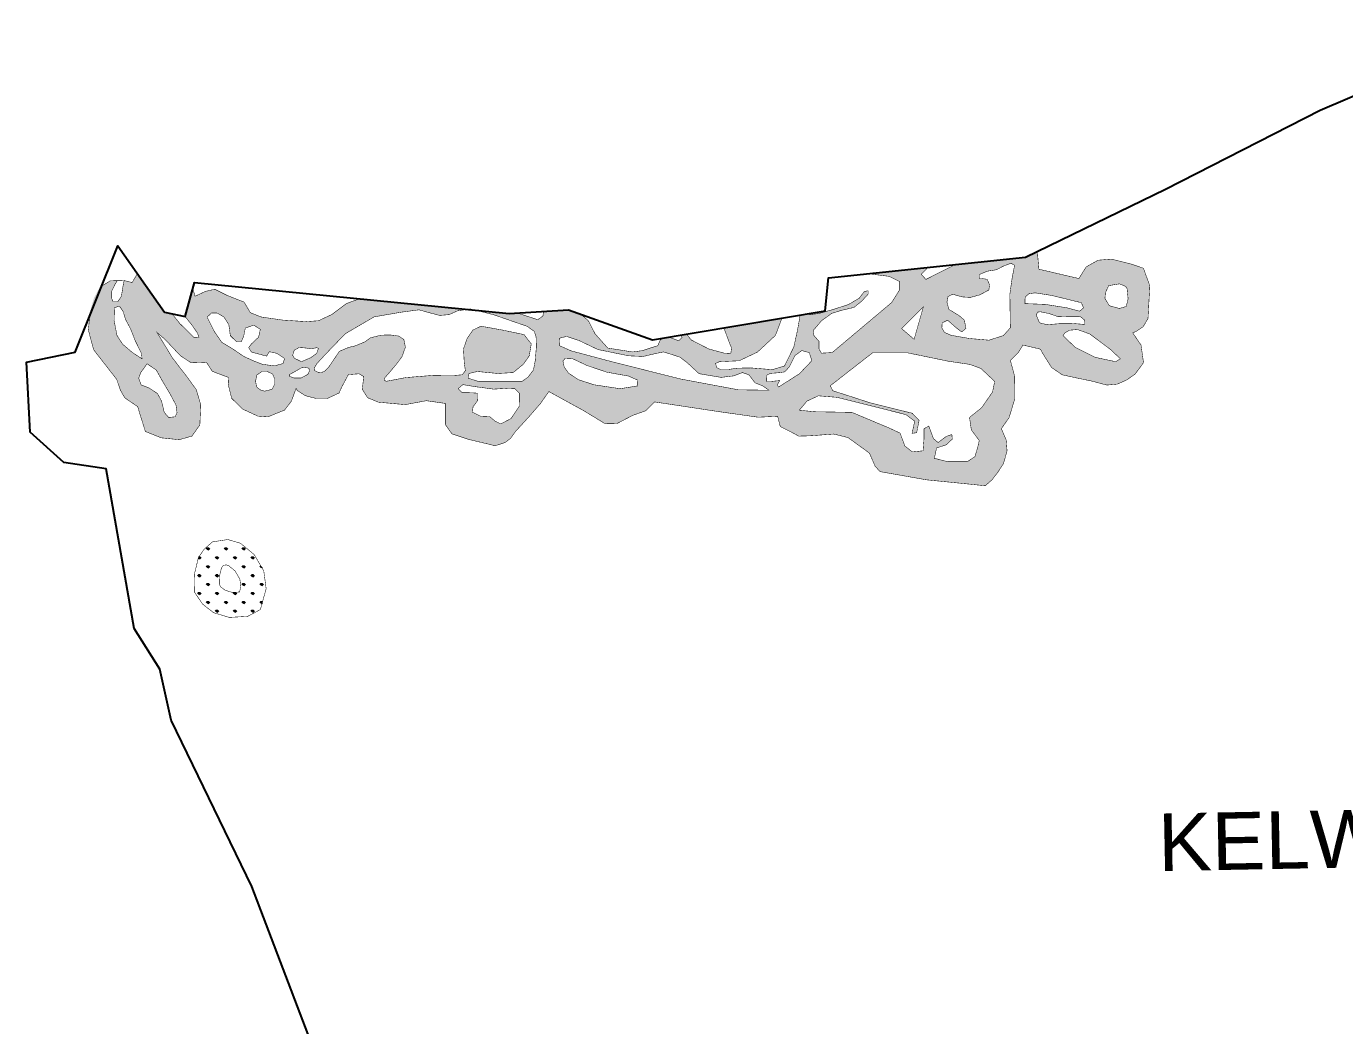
# Model space of a CAD drawing. Header units: metres. Extents: x 261354 to 266452, y 2168453 to 2172813.
# Drawn here: x 261354 to 264011, y 2170467 to 2172481 of the extents above; entities that cross this region are included whole.
import ezdxf

# ---------------------------------------------------------------- set-up
doc = ezdxf.new("R2010")
doc.units = ezdxf.units.M
for name, color, linetype in [('MANGROOVES BUFFER ZONE', 120, 'Continuous'), ('village', 3, 'Continuous'), ('VILLAGE NAME', 250, 'Continuous')]:
    doc.layers.add(name, color=color, linetype=linetype)
doc.styles.get("Standard").update_dxf_attribs({"font": 'simplex.shx'})

msp = doc.modelspace()

# ---------------------------------------------------------------- hatches: boundary and pattern name
at = {"layer": 'MANGROOVES BUFFER ZONE'}
h = msp.add_hatch(dxfattribs=at)
h.set_pattern_fill('GRASS', color=256)
h.paths.add_polyline_path([(262442.4, 2171856.4), (262467.9, 2171848.1), (262505.7, 2171830), (262567.7, 2171817.3), (262597.2, 2171816), (262619.6, 2171821.3), (262638.1, 2171825.2), (262671, 2171814.7), (262685.5, 2171803.7), (262709.7, 2171781.3), (262754.1, 2171773.8), (262779.6, 2171776.9), (262797.2, 2171783.5), (262810, 2171779.1), (262822.7, 2171762.8), (262838.1, 2171756.7), (262850.4, 2171747.9), (262788.8, 2171748.8), (262671.9, 2171770.7), (262532.1, 2171805.9), (262451.6, 2171827.4), (262427.9, 2171838), (262428.8, 2171852.9)], flags=16)
h.paths.add_polyline_path([(262377.7, 2171866.5), (262381.2, 2171855.3), (262381.8, 2171835.5), (262379.6, 2171808.1), (262375.9, 2171788.6), (262364.6, 2171774.1), (262352.3, 2171765.3), (262266.5, 2171765.1), (262244.3, 2171772.3), (262245.9, 2171781.7), (262262.8, 2171785.7), (262304, 2171781.7), (262335.1, 2171783.5), (262356, 2171800.7), (262367.5, 2171817.3), (262371.5, 2171841.3), (262357, 2171860.1), (262312, 2171869.5), (262270.3, 2171877), (262253.9, 2171869.2), (262242.4, 2171852.6), (262234.9, 2171831.2), (262236.5, 2171803.1), (262238.7, 2171787.3), (262232.2, 2171779), (262214.5, 2171777.6), (262174.1, 2171777.9), (262118.6, 2171773.4), (262079, 2171765.9), (262075.4, 2171768.3), (262076.3, 2171773.1), (262087.2, 2171785.4), (262099.6, 2171800.2), (262111.1, 2171815.7), (262117.8, 2171834.7), (262114.8, 2171850.2), (262104.1, 2171857.2), (262087.8, 2171859.3), (262069, 2171859), (262047.6, 2171853.7), (262036.1, 2171845.4), (262016.8, 2171837.4), (262003.9, 2171834.4), (261984.9, 2171826.4), (261962.7, 2171793.7), (261956, 2171786.9), (261948.6, 2171783.5), (261941.4, 2171784.2), (261934.5, 2171787.7), (261934, 2171792.4), (261939.4, 2171801.5), (261956, 2171819.5), (261996.7, 2171861.8), (262054.8, 2171895.8), (262109.3, 2171905.2), (262145.2, 2171910), (262164.5, 2171904.6), (262187, 2171898.7), (262205.7, 2171900.3), (262223.4, 2171908.1), (262248.6, 2171911.8), (262295.7, 2171900.1), (262363.3, 2171876.7)], flags=16)
h.paths.add_polyline_path([(262440.2, 2171812.5), (262453.8, 2171812), (262483.3, 2171798), (262523.3, 2171784.4), (262567.7, 2171776.4), (262585.7, 2171768.5), (262586.2, 2171756.7), (262550.6, 2171751), (262498.2, 2171758.9), (262467, 2171769), (262446.8, 2171782.2), (262438, 2171794.5), (262435.4, 2171806.8)], flags=16)
h.paths.add_polyline_path([(262338.8, 2171750.9), (262347.5, 2171741.7), (262347.7, 2171716.4), (262330.8, 2171690.8), (262310, 2171680), (262299.2, 2171685.2), (262287.6, 2171694.9), (262269.3, 2171695.7), (262252.9, 2171703.7), (262254.2, 2171714.5), (262263.4, 2171727.2), (262263.1, 2171742), (262250.5, 2171742.8), (262231.9, 2171743.1), (262224.3, 2171751.4), (262233.7, 2171759.2), (262256.4, 2171755.4), (262272, 2171753.3), (262295.7, 2171750.1), (262320.8, 2171751.7)], flags=16)
h.paths.add_polyline_path([(262671.7, 2171887.9), (262676.1, 2171907.3), (262687, 2171921.2), (262701.5, 2171929.2), (262728.2, 2171943.3), (262762.3, 2171948.8), (262803.8, 2171950.2), (262853.4, 2171952.6), (262892.4, 2171957.8), (262898.9, 2171954.3), (262888.3, 2171936.5), (262868.4, 2171909), (262856.7, 2171902.7), (262839.8, 2171906.8), (262816, 2171913.1), (262760.9, 2171915), (262750.8, 2171906.3), (262755.5, 2171885), (262771.3, 2171842.2), (262775.1, 2171833.4), (262773.7, 2171822), (262760.1, 2171822.8), (262729.6, 2171831), (262694.1, 2171849.2), (262675.8, 2171871.3)], flags=16)
h.paths.add_polyline_path([(262743, 2171802), (262750.8, 2171805.5), (262790.6, 2171807.3), (262827.3, 2171824.7), (262863.6, 2171858.4), (262882.4, 2171907.7), (262888.9, 2171926.9), (262904.6, 2171936.6), (262912.9, 2171926.5), (262913.4, 2171899), (262908.1, 2171868.9), (262900.7, 2171835.2), (262881.9, 2171796.8), (262857.4, 2171789.4), (262814.2, 2171792.9), (262787.1, 2171792.4), (262769.2, 2171789.8), (262752.6, 2171789.8), (262745.1, 2171793.7)], flags=16)
h.paths.add_polyline_path([(262846.3, 2171778.4), (262853.8, 2171781.9), (262871.4, 2171783.3), (262882.5, 2171785), (262891.7, 2171795.2), (262903.2, 2171818.1), (262916.8, 2171827.8), (262931.8, 2171823.8), (262937.1, 2171807.5), (262912, 2171781.1), (262869.7, 2171754.2), (262867.5, 2171759), (262872.3, 2171767.4), (262863.5, 2171766.5), (262855.1, 2171765.6), (262845.9, 2171765.6)], flags=16)
h.paths.add_polyline_path([(261942.5, 2171832), (261939.1, 2171822.3), (261927, 2171813.5), (261908.3, 2171805.5), (261894.1, 2171812.4), (261890.6, 2171818.3), (261893.8, 2171828.5), (261903.7, 2171834.1), (261917.6, 2171833), (261928.1, 2171831.2), (261939.3, 2171833.8)], flags=16)
h.paths.add_polyline_path([(262920.4, 2171926.3), (262924.4, 2171948.4), (262934.4, 2171959.9), (262967, 2171978), (263039, 2171984.1), (263092.9, 2171977.5), (263114.1, 2171966.9), (263114.1, 2171950.6), (263097.8, 2171924.6), (262978.1, 2171823.9), (262956.4, 2171822.6), (262951.6, 2171831), (262951.6, 2171846.4), (262941.4, 2171857.9), (262939.6, 2171868), (262956.4, 2171887.9), (262977.2, 2171902.9), (262997.5, 2171909.1), (263021.8, 2171914.8), (263037.7, 2171927.6), (263050.5, 2171941.7), (263050.5, 2171948.4), (263043, 2171947), (263032.4, 2171933.4), (263010.7, 2171920.6), (262980.3, 2171910.8), (262951.1, 2171902.5), (262933, 2171900.3), (262927.3, 2171906.4)], flags=16)
h.paths.add_polyline_path([(261924.6, 2171787), (261921.1, 2171779.8), (261907.2, 2171772.5), (261893.3, 2171772.5), (261884.4, 2171776), (261884.7, 2171779.8), (261892.2, 2171783.8), (261908.3, 2171793.1), (261916.8, 2171794.2), (261923.3, 2171792.1)], flags=16)
h.paths.add_polyline_path([(262911.7, 2171707.7), (262927.3, 2171726), (262950, 2171736.7), (262987.9, 2171733.6), (263126.5, 2171698.8), (263144.3, 2171685.5), (263139, 2171661), (263148.3, 2171662.3), (263153.2, 2171687.3), (263139.4, 2171701.5), (263055.2, 2171722.4), (262979.4, 2171746.9), (262974.1, 2171756.8), (263059.2, 2171823.2), (263130.5, 2171823.2), (263212.5, 2171806.3), (263255.3, 2171800), (263277.5, 2171792), (263305.6, 2171765.7), (263301.2, 2171744.4), (263279.3, 2171712.7), (263254.8, 2171693.1), (263258.4, 2171668.2), (263274.4, 2171646.4), (263270.9, 2171631.2), (263265.5, 2171613.8), (263250.4, 2171604), (263210.7, 2171604), (263184, 2171610.7), (263188.4, 2171631.6), (263207.6, 2171637.8), (263220.1, 2171649.4), (263219.2, 2171658.8), (263207.6, 2171654.7), (263191.5, 2171642.3), (263182.2, 2171650.3), (263172.8, 2171675.7), (263163, 2171670.3), (263163, 2171649.4), (263161.2, 2171625.8), (263139.8, 2171623.6), (263124.7, 2171635.2), (263114.9, 2171661.4), (263093.1, 2171671.7), (263017.7, 2171703.3), (262942, 2171704.6)], flags=16)
h.paths.add_polyline_path([(261874.3, 2171812), (261871.4, 2171801.8), (261853.9, 2171797.1), (261830.1, 2171800.1), (261812.2, 2171806.9), (261791.8, 2171816.2), (261769.3, 2171831.6), (261748, 2171844.3), (261733.5, 2171865.1), (261718.2, 2171895.3), (261727.2, 2171903.8), (261739.1, 2171903.4), (261752.3, 2171895.3), (261762, 2171880), (261765, 2171857.9), (261777.4, 2171845.6), (261787.1, 2171845.6), (261791.8, 2171856.2), (261795.2, 2171873.2), (261812.2, 2171879.2), (261825.4, 2171870.7), (261822, 2171854.9), (261808, 2171841.8), (261802, 2171833.7), (261807.6, 2171824.8), (261838.2, 2171816.7), (261843.7, 2171825.6), (261859, 2171822.2)], flags=16)
h.paths.add_polyline_path([(261853.9, 2171771.9), (261853.9, 2171759.4), (261849.3, 2171750), (261834.4, 2171746), (261825.3, 2171748.7), (261817.8, 2171754.8), (261815.9, 2171766.3), (261818.6, 2171778.6), (261828.2, 2171785.5), (261839.2, 2171785.8), (261850.1, 2171780.7)], flags=16)
h.paths.add_polyline_path([(263118.1, 2171872.1), (263161.9, 2171916.3), (263143.1, 2171850.5)], flags=16)
h.paths.add_polyline_path([(261701.7, 2171854.2), (261692.4, 2171853.7), (261663.1, 2171882.5), (261645.7, 2171904.2), (261630, 2171927.5), (261620.7, 2171941.9), (261616.5, 2171953.3), (261620.3, 2171955.4), (261634.7, 2171951.2), (261647.4, 2171934.3), (261666.9, 2171905.4), (261678.8, 2171890.2), (261688.1, 2171878.7), (261698.7, 2171863.1)], flags=16)
h.paths.add_polyline_path([(263199.1, 2171873.8), (263199.7, 2171883.7), (263210.7, 2171889.1), (263228.2, 2171873.6), (263238.9, 2171865.4), (263247.6, 2171872.4), (263244.5, 2171889.1), (263234.1, 2171898.1), (263213.2, 2171911), (263209.3, 2171925.4), (263211.5, 2171936.7), (263220.8, 2171941.5), (263239.7, 2171936.1), (263256.4, 2171935), (263275.8, 2171940.3), (263293.8, 2171949.9), (263295.3, 2171960.6), (263290.2, 2171971.6), (263280.3, 2171973), (263274.7, 2171973.1), (263275, 2171981.3), (263290.5, 2171987.8), (263309.4, 2171990.9), (263323.2, 2171998.2), (263338.4, 2172003.8), (263345.7, 2171999.9), (263340.9, 2171975.4), (263336.1, 2171941.6), (263337, 2171873.8), (263323.2, 2171858.1), (263294.1, 2171848.8), (263254.9, 2171852.2), (263217.7, 2171858.6), (263204.2, 2171864.6)], flags=16)
h.paths.add_polyline_path([(261655.5, 2171718), (261657.6, 2171702.4), (261653.4, 2171694.3), (261640.7, 2171693.1), (261631.9, 2171703.2), (261626.4, 2171726), (261618.3, 2171741.2), (261600.1, 2171753.1), (261585.3, 2171758.6), (261580.3, 2171772.1), (261584.5, 2171783.5), (261597.2, 2171801.2), (261615.8, 2171788.6), (261627.6, 2171767.4), (261644.1, 2171739.5)], flags=16)
h.paths.add_polyline_path([(261587.1, 2171811.3), (261568, 2171823.6), (261548.1, 2171840.5), (261536.6, 2171858.3), (261530.7, 2171888.4), (261531.5, 2171914.3), (261539.6, 2171916.8), (261543, 2171915.5), (261549.4, 2171905.8), (261553.6, 2171890.9), (261563.8, 2171871.9), (261573.5, 2171847.3), (261585.8, 2171822.3)], flags=16)
h.paths.add_polyline_path([(263366.5, 2171922.5), (263366.5, 2171931.8), (263368.2, 2171936.9), (263374.7, 2171942.5), (263386.9, 2171944.2), (263420.9, 2171938.9), (263480.1, 2171924.4), (263484.6, 2171914), (263476.9, 2171907.2), (263450.6, 2171914.2), (263407.3, 2171921)], flags=16)
h.paths.add_polyline_path([(263389.2, 2171899.8), (263392.3, 2171905.5), (263397.9, 2171906), (263414.6, 2171902.6), (263433.6, 2171896.1), (263456.3, 2171897), (263477.8, 2171896.7), (263486.9, 2171889.1), (263486.3, 2171880.6), (263465.3, 2171882.3), (263435.3, 2171882), (263410.7, 2171880), (263395.7, 2171884)], flags=16)
h.paths.add_polyline_path([(263443.3, 2171858.1), (263447.5, 2171863.8), (263456.3, 2171868.9), (263472.4, 2171870.3), (263497.1, 2171861.3), (263539.6, 2171829.6), (263558.8, 2171811.2), (263549.2, 2171805.5), (263507.8, 2171814.3), (263467.6, 2171834.4)], flags=16)
h.paths.add_polyline_path([(263527.7, 2171932.9), (263528.8, 2171944.8), (263535.3, 2171958.7), (263557.1, 2171962.4), (263569.3, 2171957.3), (263572.4, 2171952.7), (263574.4, 2171932.1), (263570.7, 2171916.8), (263556.8, 2171912.8), (263536.7, 2171918.2)], flags=16)
h.paths.add_polyline_path([(262672.6, 2171859.3), (262648.1, 2171855.2), (262668.9, 2171847.6), (262675.4, 2171854.5)])
h.paths.add_polyline_path([(262616.1, 2171849.8), (262471.4, 2171901.2), (262486.7, 2171887.9), (262500.2, 2171861.5), (262525.8, 2171832.9), (262575.7, 2171825.1), (262595.6, 2171827.7), (262612.1, 2171833.3), (262626.4, 2171837.6), (262631.6, 2171849.3), (262640.4, 2171853.9)])
h.paths.add_polyline_path([(262396.2, 2171907), (262340.1, 2171903.6), (262348.1, 2171901.9), (262384.6, 2171890.2), (262395, 2171897.5)])
h.paths.add_polyline_path([(261632.5, 2171905.5), (261577.7, 2171982.9), (261567.1, 2171965.1), (261551, 2171969), (261548.5, 2171956.8), (261545.5, 2171937.3), (261538.3, 2171926.7), (261528.6, 2171926.7), (261525.2, 2171934.4), (261525.2, 2171946.2), (261532, 2171960.2), (261537.1, 2171968.8), (261523.2, 2171968.5), (261501.8, 2171955.5), (261490.3, 2171934), (261483, 2171909.2), (261478.8, 2171869.4), (261489.5, 2171829.5), (261536.1, 2171769.7), (261543.4, 2171748), (261552.3, 2171732.6), (261578.3, 2171714.8), (261583.8, 2171696.5), (261593.8, 2171664.8), (261625.7, 2171652), (261661.8, 2171648.2), (261687.6, 2171655.4), (261703.6, 2171678), (261705.4, 2171718.7), (261696.3, 2171749.3), (261677.1, 2171775.7), (261648.5, 2171812.8), (261617.5, 2171864), (261632.8, 2171851), (261664.5, 2171817.4), (261686.2, 2171803.2), (261716.8, 2171804.4), (261728.6, 2171786.1), (261761.4, 2171773.6), (261760.7, 2171759.9), (261767.7, 2171731.6), (261789.3, 2171710.1), (261820.5, 2171695.7), (261840.5, 2171694.2), (261874.5, 2171708), (261888.1, 2171725.9), (261897.6, 2171751.8), (261899.9, 2171747.3), (261916.3, 2171736.9), (261938.6, 2171731.1), (261960.6, 2171731.3), (261984, 2171742.3), (261990, 2171755.2), (262002.9, 2171779.4), (262024.4, 2171781.1), (262033.8, 2171775.5), (262031, 2171749.7), (262041.7, 2171732.8), (262063.4, 2171723.8), (262117.6, 2171718.9), (262160, 2171726.8), (262198.3, 2171721.3), (262198.2, 2171678.8), (262211.7, 2171659.9), (262244.1, 2171649.1), (262298.9, 2171636), (262318.5, 2171642.4), (262329.9, 2171651), (262339.6, 2171664.6), (262367, 2171694.6), (262390.3, 2171721.4), (262406.9, 2171745.3), (262477, 2171706.8), (262520.6, 2171680.3), (262544.3, 2171680.8), (262575.7, 2171697.1), (262602.5, 2171706.7), (262619.8, 2171724.4), (262749.2, 2171704.8), (262829, 2171693.5), (262868.1, 2171695.4), (262873.4, 2171674.6), (262896.6, 2171663.1), (262910.6, 2171655.4), (262932.7, 2171656), (262981, 2171659.6), (263009.7, 2171652.6), (263053.1, 2171621.2), (263064.3, 2171595.2), (263074.3, 2171583.9), (263167.4, 2171567.4), (263286.7, 2171555.4), (263300.6, 2171567.8), (263311.6, 2171582.2), (263323.1, 2171599.6), (263330.5, 2171625.7), (263328.7, 2171647.8), (263319, 2171670.5), (263334.6, 2171692.8), (263346.3, 2171731.3), (263345.8, 2171776), (263337.1, 2171808.1), (263353.5, 2171824.4), (263362.4, 2171839), (263397.7, 2171830.7), (263402.2, 2171822.3), (263420.1, 2171793.8), (263441.6, 2171779), (263471.9, 2171772.4), (263500.2, 2171766.6), (263531.7, 2171758.3), (263552.5, 2171760.2), (263571, 2171768.3), (263588.6, 2171780.4), (263605.5, 2171803.6), (263600.5, 2171839), (263583.7, 2171863.6), (263590.4, 2171866.4), (263604.7, 2171875.8), (263614.5, 2171892.3), (263618.2, 2171958.4), (263605.3, 2171993.9), (263579.6, 2172002.6), (263540.6, 2172012.2), (263513.9, 2172010), (263490, 2171996.6), (263475.2, 2171973.1), (263394.6, 2171991.9), (263391.7, 2172025.3), (263390.2, 2172027.1), (263367.9, 2172016.2), (263223, 2172000.9), (263219.7, 2171997.9), (263166.9, 2171971.4), (263157.4, 2171981.6), (263166.3, 2171990.6), (263170.9, 2171995.4), (263050.6, 2171982.7), (263039, 2171984.1), (262967, 2171978), (262934.4, 2171959.9), (262924.4, 2171948.4), (262920.4, 2171926.3), (262927.3, 2171906.4), (262930.8, 2171902.7), (262913.4, 2171899.7), (262912.9, 2171926.5), (262904.6, 2171936.6), (262888.9, 2171926.9), (262882.4, 2171907.7), (262877, 2171893.6), (262759.6, 2171873.9), (262755.5, 2171885), (262750.8, 2171906.3), (262760.9, 2171915), (262816, 2171913.1), (262839.8, 2171906.8), (262856.7, 2171902.7), (262868.4, 2171909), (262888.3, 2171936.5), (262898.9, 2171954.3), (262892.4, 2171957.8), (262853.4, 2171952.6), (262803.8, 2171950.2), (262762.3, 2171948.8), (262728.2, 2171943.3), (262701.5, 2171929.2), (262687, 2171921.2), (262676.1, 2171907.3), (262671.7, 2171887.9), (262675.8, 2171871.3), (262684.2, 2171861.2), (262616.1, 2171849.8), (262446.7, 2171910.1), (262327.3, 2171902.8), (262025.8, 2171932.4), (262023, 2171931.4), (261998.8, 2171922.6), (261969.4, 2171900.5), (261942.7, 2171888), (261918.1, 2171886.2), (261870.8, 2171889.3), (261826.9, 2171895.6), (261805.4, 2171904.2), (261792.8, 2171925.5), (261758.6, 2171939.1), (261733.7, 2171951.5), (261715, 2171947.2), (261693.9, 2171937.4), (261689.3, 2171953.1), (261674.2, 2171896.4), (261673.9, 2171896.4), (261666.9, 2171905.4), (261647.4, 2171934.3), (261634.7, 2171951.2), (261620.3, 2171955.4), (261616.5, 2171953.3), (261620.7, 2171941.9), (261630, 2171927.5), (261645.7, 2171904.2), (261647.2, 2171902.3)])
h = msp.add_hatch(dxfattribs=at)
h.set_pattern_fill('GRASS', color=256)
h.paths.add_polyline_path([(261813.1, 2171416.7), (261785.5, 2171439.4), (261760, 2171447), (261729, 2171442.2), (261712.1, 2171427.3), (261700.7, 2171410.5), (261692.5, 2171376.8), (261693.2, 2171340.3), (261709, 2171316.9), (261731.1, 2171299.6), (261762.8, 2171290), (261800, 2171292.1), (261825.5, 2171305.8), (261837.2, 2171347.8), (261832.4, 2171383.7)])
h.paths.add_polyline_path([(261756.6, 2171395.9), (261761.5, 2171394.4), (261774.4, 2171383.8), (261784.2, 2171367.1), (261786.3, 2171351.4), (261783.4, 2171341.2), (261768.8, 2171340.4), (261754.5, 2171344.8), (261746, 2171351.4), (261742.9, 2171356), (261742.6, 2171371.2), (261747.2, 2171389.9), (261750, 2171394), (261751.1, 2171395)], flags=16)

# ---------------------------------------------------------------- linework, layer by layer
at = {"layer": 'MANGROOVES BUFFER ZONE', "const_width": 1, "flags": 128}
for points in [[(263390.2, 2172027.1), (263391.7, 2172025.3), (263394.6, 2171991.9), (263475.2, 2171973.1), (263490, 2171996.6), (263513.9, 2172010), (263540.6, 2172012.2), (263579.6, 2172002.6), (263605.3, 2171993.9), (263618.2, 2171958.4), (263614.5, 2171892.3), (263604.7, 2171875.8), (263590.4, 2171866.4), (263583.7, 2171863.6), (263600.5, 2171839), (263605.5, 2171803.6), (263588.6, 2171780.4), (263571, 2171768.3), (263552.5, 2171760.2), (263531.7, 2171758.3), (263500.2, 2171766.6), (263471.9, 2171772.4), (263441.6, 2171779), (263420.1, 2171793.8), (263402.2, 2171822.3), (263397.7, 2171830.7), (263362.4, 2171839), (263353.5, 2171824.4), (263337.1, 2171808.1), (263345.8, 2171776), (263346.3, 2171731.3), (263334.6, 2171692.8), (263319, 2171670.5), (263328.7, 2171647.8), (263330.5, 2171625.7), (263323.1, 2171599.6), (263311.6, 2171582.2), (263300.6, 2171567.8), (263286.7, 2171555.4), (263167.4, 2171567.4), (263074.3, 2171583.9), (263064.3, 2171595.2), (263053.1, 2171621.2), (263009.7, 2171652.6), (262981, 2171659.6), (262932.7, 2171656), (262910.6, 2171655.4), (262896.6, 2171663.1), (262873.4, 2171674.6), (262868.1, 2171695.4), (262829, 2171693.5), (262749.2, 2171704.8), (262619.8, 2171724.4), (262602.5, 2171706.7), (262575.7, 2171697.1), (262544.3, 2171680.8), (262520.6, 2171680.3), (262477, 2171706.8), (262406.9, 2171745.3), (262390.3, 2171721.4), (262367, 2171694.6), (262339.6, 2171664.6), (262329.9, 2171651), (262318.5, 2171642.4), (262298.9, 2171636), (262244.1, 2171649.1), (262211.7, 2171659.9), (262198.2, 2171678.8), (262198.3, 2171721.3), (262160, 2171726.8), (262117.6, 2171718.9), (262063.4, 2171723.8), (262041.7, 2171732.8), (262031, 2171749.7), (262033.8, 2171775.5), (262024.4, 2171781.1), (262002.9, 2171779.4), (261990, 2171755.2), (261984, 2171742.3), (261960.6, 2171731.3), (261938.6, 2171731.1), (261916.3, 2171736.9), (261899.9, 2171747.3), (261897.6, 2171751.8), (261888.1, 2171725.9), (261874.5, 2171708), (261840.5, 2171694.2), (261820.5, 2171695.7), (261789.3, 2171710.1), (261767.7, 2171731.6), (261760.7, 2171759.9), (261761.4, 2171773.6), (261728.6, 2171786.1), (261716.8, 2171804.4), (261686.2, 2171803.2), (261664.5, 2171817.4), (261632.8, 2171851), (261617.5, 2171864), (261648.5, 2171812.8), (261677.1, 2171775.7), (261696.3, 2171749.3), (261705.4, 2171718.7), (261703.6, 2171678), (261687.6, 2171655.4), (261661.8, 2171648.2), (261625.7, 2171652), (261593.8, 2171664.8), (261583.8, 2171696.5), (261578.3, 2171714.8), (261552.3, 2171732.6), (261543.4, 2171748), (261536.1, 2171769.7), (261489.5, 2171829.5), (261478.8, 2171869.4), (261481.8, 2171898.5)], [(263170.9, 2171995.4), (263166.3, 2171990.6), (263157.4, 2171981.6), (263166.9, 2171971.4), (263219.7, 2171997.9), (263223, 2172000.9)], [(261505.7, 2171957.8), (261523.2, 2171968.5), (261551, 2171969), (261567.1, 2171965.1), (261577.7, 2171982.9)], [(261689.3, 2171953.1), (261693.9, 2171937.4), (261715, 2171947.2), (261733.7, 2171951.5), (261758.6, 2171939.1), (261792.8, 2171925.5), (261805.4, 2171904.2), (261826.9, 2171895.6), (261870.8, 2171889.3), (261918.1, 2171886.2), (261942.7, 2171888), (261969.4, 2171900.5), (261998.8, 2171922.6), (262023, 2171931.4), (262025.8, 2171932.4)]]:
    msp.add_lwpolyline(points, dxfattribs=at)
at = {"layer": 'MANGROOVES BUFFER ZONE', "const_width": 1}
for points in [[(263274.7, 2171973.1), (263275, 2171981.3), (263290.5, 2171987.8), (263309.4, 2171990.9), (263323.2, 2171998.2), (263338.4, 2172003.8), (263345.7, 2171999.9), (263340.9, 2171975.4), (263336.1, 2171941.6), (263337, 2171873.8), (263323.2, 2171858.1), (263294.1, 2171848.8), (263254.9, 2171852.2), (263217.7, 2171858.6), (263204.2, 2171864.6), (263199.1, 2171873.8), (263199.7, 2171883.7), (263210.7, 2171889.1), (263228.2, 2171873.6), (263238.9, 2171865.4), (263247.6, 2171872.4), (263244.5, 2171889.1), (263234.1, 2171898.1), (263213.2, 2171911), (263209.3, 2171925.4), (263211.5, 2171936.7), (263220.8, 2171941.5), (263239.7, 2171936.1), (263256.4, 2171935), (263275.8, 2171940.3), (263293.8, 2171949.9), (263295.3, 2171960.6), (263290.2, 2171971.6), (263280.3, 2171973)], [(261537.1, 2171968.8), (261532, 2171960.2), (261525.2, 2171946.2), (261525.2, 2171934.4), (261528.6, 2171926.7), (261538.3, 2171926.7), (261545.5, 2171937.3), (261548.5, 2171956.8), (261551, 2171969)], [(263557.1, 2171962.4), (263535.3, 2171958.7), (263528.8, 2171944.8), (263527.7, 2171932.9), (263536.7, 2171918.2), (263556.8, 2171912.8), (263570.7, 2171916.8), (263574.4, 2171932.1), (263572.4, 2171952.7), (263569.3, 2171957.3)], [(263366.5, 2171922.5), (263407.3, 2171921), (263450.6, 2171914.2), (263476.9, 2171907.2), (263484.6, 2171914), (263480.1, 2171924.4), (263420.9, 2171938.9), (263386.9, 2171944.2), (263374.7, 2171942.5), (263368.2, 2171936.9), (263366.5, 2171931.8)], [(261531.5, 2171914.3), (261530.7, 2171888.4), (261536.6, 2171858.3), (261548.1, 2171840.5), (261568, 2171823.6), (261587.1, 2171811.3), (261585.8, 2171822.3), (261573.5, 2171847.3), (261563.8, 2171871.9), (261553.6, 2171890.9), (261549.4, 2171905.8), (261543, 2171915.5), (261539.6, 2171916.8)], [(261962.7, 2171793.7), (261984.9, 2171826.4), (262003.9, 2171834.4), (262016.8, 2171837.4), (262036.1, 2171845.4), (262047.6, 2171853.7), (262069, 2171859), (262087.8, 2171859.3), (262104.1, 2171857.2), (262114.8, 2171850.2), (262117.8, 2171834.7), (262111.1, 2171815.7), (262099.6, 2171800.2), (262087.2, 2171785.4), (262076.3, 2171773.1), (262075.4, 2171768.3), (262079, 2171765.9), (262118.6, 2171773.4), (262174.1, 2171777.9), (262214.5, 2171777.6), (262232.2, 2171779), (262238.7, 2171787.3), (262236.5, 2171803.1), (262234.9, 2171831.2), (262242.4, 2171852.6), (262253.9, 2171869.2), (262270.3, 2171877), (262312, 2171869.5), (262357, 2171860.1), (262371.5, 2171841.3), (262367.5, 2171817.3), (262356, 2171800.7), (262335.1, 2171783.5), (262304, 2171781.7), (262262.8, 2171785.7), (262245.9, 2171781.7), (262244.3, 2171772.3), (262266.5, 2171765.1), (262352.3, 2171765.3), (262364.6, 2171774.1), (262375.9, 2171788.6), (262379.6, 2171808.1), (262381.8, 2171835.5), (262381.2, 2171855.3), (262377.7, 2171866.5), (262363.3, 2171876.7), (262295.7, 2171900.1), (262248.6, 2171911.8), (262223.4, 2171908.1), (262205.7, 2171900.3), (262187, 2171898.7), (262164.5, 2171904.6), (262145.2, 2171910), (262109.3, 2171905.2), (262054.8, 2171895.8), (261996.7, 2171861.8), (261956, 2171819.5), (261939.4, 2171801.5), (261934, 2171792.4), (261934.5, 2171787.7), (261941.4, 2171784.2), (261948.6, 2171783.5), (261956, 2171786.9)], [(263118.1, 2171872.1), (263161.9, 2171916.3), (263143.1, 2171850.5)], [(263389.2, 2171899.8), (263395.7, 2171884), (263410.7, 2171880), (263435.3, 2171882), (263465.3, 2171882.3), (263486.3, 2171880.6), (263486.9, 2171889.1), (263477.8, 2171896.7), (263456.3, 2171897), (263433.6, 2171896.1), (263414.6, 2171902.6), (263397.9, 2171906), (263392.3, 2171905.5)], [(263443.3, 2171858.1), (263467.6, 2171834.4), (263507.8, 2171814.3), (263549.2, 2171805.5), (263558.8, 2171811.2), (263539.6, 2171829.6), (263497.1, 2171861.3), (263472.4, 2171870.3), (263456.3, 2171868.9), (263447.5, 2171863.8)], [(262442.4, 2171856.4), (262428.8, 2171852.9), (262427.9, 2171838), (262451.6, 2171827.4), (262532.1, 2171805.9), (262671.9, 2171770.7), (262788.8, 2171748.8), (262850.4, 2171747.9), (262838.1, 2171756.7), (262822.7, 2171762.8), (262810, 2171779.1), (262797.2, 2171783.5), (262779.6, 2171776.9), (262754.1, 2171773.8), (262709.7, 2171781.3), (262685.5, 2171803.7), (262671, 2171814.7), (262638.1, 2171825.2), (262619.6, 2171821.3), (262597.2, 2171816), (262567.7, 2171817.3), (262505.7, 2171830), (262467.9, 2171848.1)], [(261908.3, 2171805.5), (261894.1, 2171812.4), (261890.6, 2171818.3), (261893.8, 2171828.5), (261903.7, 2171834.1), (261917.6, 2171833), (261928.1, 2171831.2), (261939.3, 2171833.8), (261942.5, 2171832), (261939.1, 2171822.3), (261927, 2171813.5)], [(262869.7, 2171754.2), (262912, 2171781.1), (262937.1, 2171807.5), (262931.8, 2171823.8), (262916.8, 2171827.8), (262903.2, 2171818.1), (262891.7, 2171795.2), (262882.5, 2171785), (262871.4, 2171783.3), (262853.8, 2171781.9), (262846.3, 2171778.4), (262845.9, 2171765.6), (262855.1, 2171765.6), (262863.5, 2171766.5), (262872.3, 2171767.4), (262867.5, 2171759)], [(262974.1, 2171756.8), (263059.2, 2171823.2), (263130.5, 2171823.2), (263212.5, 2171806.3), (263255.3, 2171800), (263277.5, 2171792), (263305.6, 2171765.7), (263301.2, 2171744.4), (263279.3, 2171712.7), (263254.8, 2171693.1), (263258.4, 2171668.2), (263274.4, 2171646.4), (263270.9, 2171631.2), (263265.5, 2171613.8), (263250.4, 2171604), (263210.7, 2171604), (263184, 2171610.7), (263188.4, 2171631.6), (263207.6, 2171637.8), (263220.1, 2171649.4), (263219.2, 2171658.8), (263207.6, 2171654.7), (263191.5, 2171642.3), (263182.2, 2171650.3), (263172.8, 2171675.7), (263163, 2171670.3), (263163, 2171649.4), (263161.2, 2171625.8), (263139.8, 2171623.6), (263124.7, 2171635.2), (263114.9, 2171661.4), (263093.1, 2171671.7), (263017.7, 2171703.3), (262942, 2171704.6), (262911.7, 2171707.7), (262927.3, 2171726), (262950, 2171736.7), (262987.9, 2171733.6), (263126.5, 2171698.8), (263144.3, 2171685.5), (263139, 2171661), (263148.3, 2171662.3), (263153.2, 2171687.3), (263139.4, 2171701.5), (263055.2, 2171722.4), (262979.4, 2171746.9)], [(261597.2, 2171801.2), (261615.8, 2171788.6), (261627.6, 2171767.4), (261644.1, 2171739.5), (261655.5, 2171718), (261657.6, 2171702.4), (261653.4, 2171694.3), (261640.7, 2171693.1), (261631.9, 2171703.2), (261626.4, 2171726), (261618.3, 2171741.2), (261600.1, 2171753.1), (261585.3, 2171758.6), (261580.3, 2171772.1), (261584.5, 2171783.5)], [(261892.2, 2171783.8), (261884.7, 2171779.8), (261884.4, 2171776), (261893.3, 2171772.5), (261907.2, 2171772.5), (261921.1, 2171779.8), (261924.6, 2171787), (261923.3, 2171792.1), (261916.8, 2171794.2), (261908.3, 2171793.1)], [(262453.8, 2171812), (262483.3, 2171798), (262523.3, 2171784.4), (262567.7, 2171776.4), (262585.7, 2171768.5), (262586.2, 2171756.7), (262550.6, 2171751), (262498.2, 2171758.9), (262467, 2171769), (262446.8, 2171782.2), (262438, 2171794.5), (262435.4, 2171806.8), (262440.2, 2171812.5)], [(261839.2, 2171785.8), (261828.2, 2171785.5), (261818.6, 2171778.6), (261815.9, 2171766.3), (261817.8, 2171754.8), (261825.3, 2171748.7), (261834.4, 2171746), (261849.3, 2171750), (261853.9, 2171759.4), (261853.9, 2171771.9), (261850.1, 2171780.7)], [(262233.7, 2171759.2), (262224.3, 2171751.4), (262231.9, 2171743.1), (262250.5, 2171742.8), (262263.1, 2171742), (262263.4, 2171727.2), (262254.2, 2171714.5), (262252.9, 2171703.7), (262269.3, 2171695.7), (262287.6, 2171694.9), (262299.2, 2171685.2), (262310, 2171680), (262330.8, 2171690.8), (262347.7, 2171716.4), (262347.5, 2171741.7), (262338.8, 2171750.9), (262320.8, 2171751.7), (262295.7, 2171750.1), (262272, 2171753.3), (262256.4, 2171755.4)]]:
    msp.add_lwpolyline(points, close=True, dxfattribs=at)
for points in [[(263050.6, 2171982.7), (263092.9, 2171977.5), (263114.1, 2171966.9), (263114.1, 2171950.6), (263097.8, 2171924.6), (262978.1, 2171823.9), (262956.4, 2171822.6), (262951.6, 2171831), (262951.6, 2171846.4), (262941.4, 2171857.9), (262939.6, 2171868), (262956.4, 2171887.9), (262977.2, 2171902.9), (262997.5, 2171909.1), (263021.8, 2171914.8), (263037.7, 2171927.6), (263050.5, 2171941.7), (263050.5, 2171948.4), (263043, 2171947), (263032.4, 2171933.4), (263010.7, 2171920.6), (262980.3, 2171910.8), (262951.1, 2171902.5), (262933, 2171900.3), (262930.8, 2171902.7)], [(261673.9, 2171896.4), (261678.8, 2171890.2), (261688.1, 2171878.7), (261698.7, 2171863.1), (261701.7, 2171854.2), (261692.4, 2171853.7), (261663.1, 2171882.5), (261647.2, 2171902.3)], [(261718.2, 2171895.3), (261733.5, 2171865.1), (261748, 2171844.3), (261769.3, 2171831.6), (261791.8, 2171816.2), (261812.2, 2171806.9), (261830.1, 2171800.1), (261853.9, 2171797.1), (261871.4, 2171801.8), (261874.3, 2171812), (261859, 2171822.2), (261843.7, 2171825.6), (261838.2, 2171816.7), (261807.6, 2171824.8), (261802, 2171833.7), (261808, 2171841.8), (261822, 2171854.9), (261825.4, 2171870.7), (261812.2, 2171879.2), (261795.2, 2171873.2), (261791.8, 2171856.2), (261787.1, 2171845.6), (261777.4, 2171845.6), (261765, 2171857.9), (261762, 2171880), (261752.3, 2171895.3), (261739.1, 2171903.4), (261727.2, 2171903.8), (261718.2, 2171895.3)], [(262340.1, 2171903.6), (262348.1, 2171901.9), (262384.6, 2171890.2), (262395, 2171897.5), (262396.2, 2171907)], [(262640.4, 2171853.9), (262631.6, 2171849.3), (262626.4, 2171837.6), (262612.1, 2171833.3), (262595.6, 2171827.7), (262575.7, 2171825.1), (262525.8, 2171832.9), (262500.2, 2171861.5), (262486.7, 2171887.9), (262471.4, 2171901.2)], [(262913.4, 2171899.7), (262913.4, 2171899), (262908.1, 2171868.9), (262900.7, 2171835.2), (262881.9, 2171796.8), (262857.4, 2171789.4), (262814.2, 2171792.9), (262787.1, 2171792.4), (262769.2, 2171789.8), (262752.6, 2171789.8), (262745.1, 2171793.7), (262743, 2171802), (262750.8, 2171805.5), (262790.6, 2171807.3), (262827.3, 2171824.7), (262863.6, 2171858.4), (262877, 2171893.6)], [(262759.6, 2171873.9), (262771.3, 2171842.2), (262775.1, 2171833.4), (262773.7, 2171822), (262760.1, 2171822.8), (262729.6, 2171831), (262694.1, 2171849.2), (262684.2, 2171861.2)], [(262672.6, 2171859.3), (262675.4, 2171854.5), (262668.9, 2171847.6), (262648.1, 2171855.2)]]:
    msp.add_lwpolyline(points, dxfattribs=at)
at = {"layer": 'MANGROOVES BUFFER ZONE', "const_width": 1, "flags": 128}
for points in [[(261712.1, 2171427.3), (261729, 2171442.2), (261760, 2171447), (261785.5, 2171439.4), (261813.1, 2171416.7), (261832.4, 2171383.7), (261837.2, 2171347.8), (261825.5, 2171305.8), (261800, 2171292.1), (261762.8, 2171290), (261731.1, 2171299.6), (261709, 2171316.9), (261693.2, 2171340.3), (261692.5, 2171376.8), (261700.7, 2171410.5)], [(261750, 2171394), (261751.1, 2171395), (261756.6, 2171395.9), (261761.5, 2171394.4), (261774.4, 2171383.8), (261784.2, 2171367.1), (261786.3, 2171351.4), (261783.4, 2171341.2), (261768.8, 2171340.4), (261754.5, 2171344.8), (261746, 2171351.4), (261742.9, 2171356), (261742.6, 2171371.2), (261747.2, 2171389.9)]]:
    msp.add_lwpolyline(points, close=True, dxfattribs=at)
at = {"layer": 'village', "color": 3}
msp.add_polyline3d([(261940.2, 2170401.8, 0), (261808.2, 2170747.9, 0), (261645.7, 2171082.8, 0), (261622.6, 2171185.9, 0), (261571.5, 2171267.3, 0), (261514.6, 2171589.8, 0), (261429.2, 2171602, 0), (261361.9, 2171663.5, 0), (261353.9, 2171804.3, 0), (261452.2, 2171824.7, 0), (261538.2, 2172038.8, 0), (261632.5, 2171905.5, 0), (261674.2, 2171896.4, 0), (261692.5, 2171965.2, 0), (262327.3, 2171902.8, 0), (262446.7, 2171910.1, 0), (262616.1, 2171849.8, 0), (262964, 2171908.2, 0), (262970.6, 2171974.3, 0), (263367.9, 2172016.2, 0), (263650, 2172153.2, 0), (263961.3, 2172312.5, 0), (264356.3, 2172481.4, 0)], dxfattribs=at)

# ---------------------------------------------------------------- texts
at = {"layer": 'VILLAGE NAME', "insert": (263633.5, 2170894.4), "char_height": 116.06, "attachment_point": 1, "rotation": 1.1028}
msp.add_mtext_dynamic_manual_height_columns('{\\fArial|b0|i0|c0|p34;KELWA}', width=775.802, gutter_width=580.3, heights=[0], dxfattribs=at)

doc.saveas('drawing.dxf')
